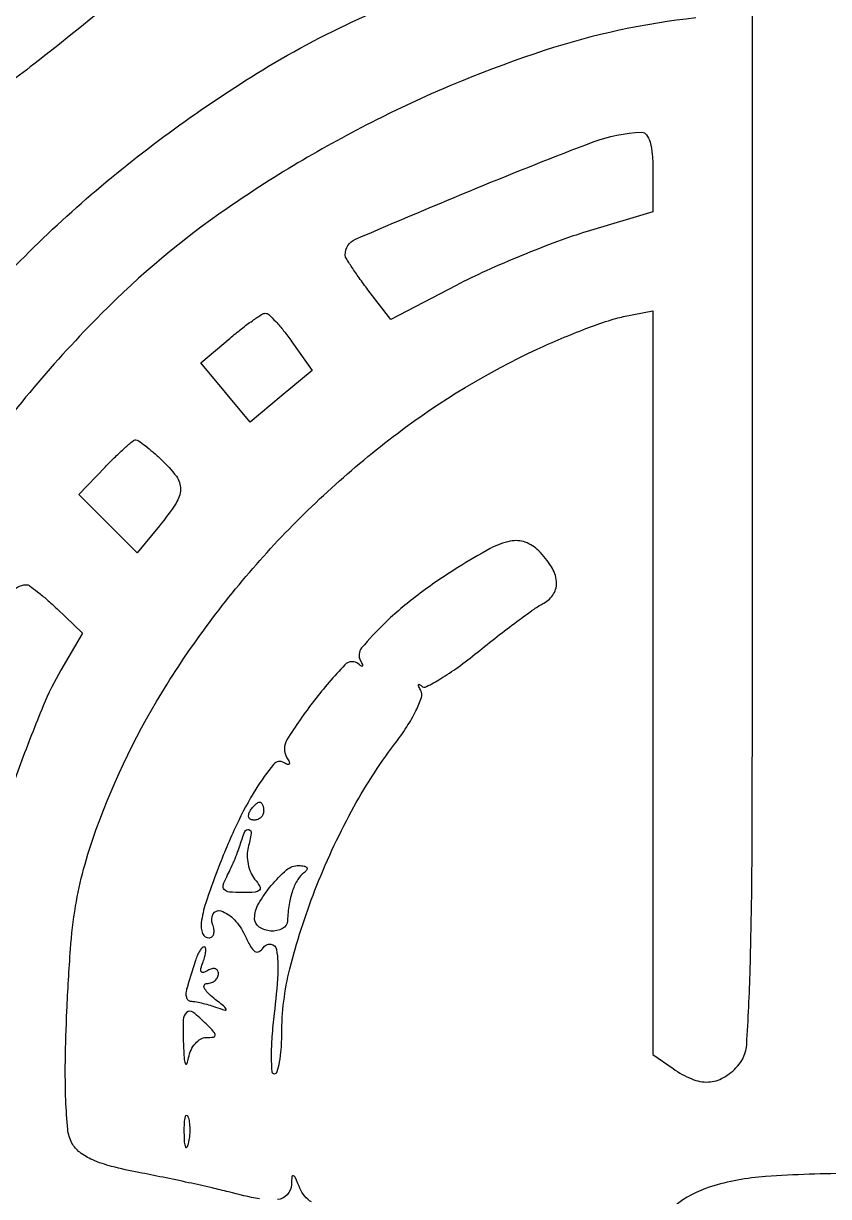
# Model space of a CAD drawing. Extents: x 123 to 893, y 112 to 937.
# Drawn here: x 414.5 to 503.4, y 378.4 to 508 of the extents above; entities that cross this region are included whole.
import ezdxf

# ---------------------------------------------------------------- set-up
doc = ezdxf.new("R2010")
doc.units = 0

msp = doc.modelspace()

# ---------------------------------------------------------------- linework, layer by layer
for points in [[(505, 723), (505.013655, 624.25, 0.000571), (505.06234, 586.230152, 0.000921), (505.200423, 553.846875, 0.000132), (505.38367, 525.076146, 0.063888), (505.630286, 523.25, 0.077982), (506.147819, 522.083228, 0.144438), (506.926697, 521.412716, 0.088454), (508.224277, 521.08494, 0.017747), (510.616631, 521, 0.016086), (512.298042, 521.054108, 0.026141), (513.716903, 521.220312, 0.024109), (514.785852, 521.456084, 0.332777), (515.015378, 521.75, 0.004505), (515.022414, 522.362296, 0.000001), (515.095159, 551.728108, 0.000021), (515.174312, 584.257832, 0.000013), (515.265378, 622.749944), (515.5, 722.999887)], [(425.337626, 511.275691, -0.005812), (415.615699, 503.479707, -0.020669), (409.131972, 498.822065, -0.027668)], [(406.427836, 473.263681, -0.04375), (422.489366, 489.538834, -0.040458), (441.543833, 503.248318, -0.033925), (452.990778, 509.135022, -0.020019)], [(440.531, 378.168737, -0.016065), (437.11602, 378.943984, 0.007706), (435.297854, 379.388815, 0.00282), (432.713694, 379.963684, 0.002795), (429.881502, 380.560434, 0.003344), (427.207193, 381.089711, -0.015718), (424.207107, 381.761008, -0.040605), (422.111747, 382.485123, -0.058433), (420.687749, 383.320676, -0.108431), (419.821139, 384.334205, -0.099), (419.361316, 385.85269, -0.014649), (419.144488, 389.06547, -0.013739), (419.098769, 393.372641, -0.006459), (419.26457, 398.938477, -0.007795), (419.662332, 405.754914, -0.021672), (420.223226, 410.518218, -0.027031), (421.109207, 414.583204, -0.019589), (422.513411, 419, -0.053627), (430.332835, 435.017742, -0.045442), (441.76966, 449.996345, -0.045297), (455.768527, 462.710184, -0.052366), (471.196324, 472.003465, -0.00999), (473.848123, 473.179892, -0.009357), (476.602983, 474.276561, -0.009369), (479.08359, 475.157963, -0.031405), (480.75, 475.601044), (484, 476.25), (484, 435.181704), (484, 394.113408), (486.222506, 392.556704, 0.053853), (488.296068, 391.414714, 0.108923), (490.121279, 391.084813, 0.122005), (491.778304, 391.563065, 0.078017), (493.345012, 392.828741, 0.169472), (494.350844, 395.209011, 0.009019), (494.734801, 403.546405, 0.006341), (494.955476, 417.967646, 0.000655), (495, 451.957907), (495, 509.258333)], [(488.75, 508.588662, 0.052589), (471.996918, 504.985941, 0.03616), (454.007807, 497.6084, 0.03573), (436.97679, 487.562958, 0.046325), (423.081634, 475.932141, 0.039534), (408.783731, 459.034788, 0.04751)], [(506.068499, 380.978038, 0.016663), (496.440328, 380.640236, 0.058058), (490.334634, 379.501544, 0.09574), (486.4024, 377.397758, 0.11853)], [(446.293795, 377.832919, -0.162071), (444.987534, 379.367937, 0.006815), (444.508941, 380.508365, 0.194344), (444.285401, 380.727709, 0.502338), (444.123816, 380.631068, 0.016139), (444.063386, 379.75, -0.180572), (443.602085, 378.638831, -0.17797), (442.522379, 378.093426, -0.076802)]]:
    msp.add_lwpolyline(points, format="xyb")
for points in [[(484, 491.597401), (484, 487.194803), (476.75, 485.008361, 0.01564), (473.451865, 483.900063, 0.008713), (469.50406, 482.355729, 0.008684), (465.560706, 480.652685, 0.013908), (462.263821, 479.048448), (455.027643, 475.274977), (452.513821, 478.570766, -0.00754), (451.550747, 479.873707, -0.01075), (450.738435, 481.0612, -0.006976), (450.098589, 482.071649, -0.138512), (450, 482.420706, -0.29981), (451.143209, 484.155886, -0.003401), (464.586118, 489.821459, -0.007424), (477.393689, 494.895654, -0.083139), (482.75, 495.961769, -0.252715), (483.28765, 495.692378, -0.083266), (483.68119, 494.867376, -0.050362), (483.925657, 493.510868, -0.019419)], [(444.116768, 472.836015), (446.369724, 469.672029), (442.934862, 466.804468), (439.5, 463.936907), (436.780428, 467.218453), (434.060855, 470.5), (437.280428, 473.223099, -0.00924), (438.563372, 474.268159, -0.012777), (439.75456, 475.15419, -0.009367), (440.770683, 475.842292, -0.135085), (441.181906, 475.973099, -0.201264), (441.55758, 475.83264, -0.01592), (442.325308, 475.062677, -0.019632), (443.20407, 474.046171, -0.013704)], [(429.685549, 459.825686, -0.041665), (431.355144, 457.972481, -0.171175), (431.810716, 456.555053, -0.140249), (431.316544, 454.994987, -0.0249), (429.479853, 452.503415), (427.031631, 449.50683), (423.807353, 452.731108), (420.583075, 455.955386), (423.478629, 458.977693, -0.008016), (424.62428, 460.135746, -0.011805), (425.670035, 461.112197, -0.007195), (426.568139, 461.889063, -0.176487), (426.87264, 462, -0.155515), (427.17052, 461.905054, -0.010233), (427.904546, 461.361295, -0.014047), (428.762652, 460.658624, -0.00999)], [(462.445781, 447.901403, 0.021251), (458.017054, 444.857335, 0.030005), (454.370426, 441.756593, 0.028679), (451.823407, 439.015921, 0.311799), (451.699237, 437.591548, -0.018535), (451.904215, 437.198274, -0.210263), (451.90917, 437.026967, -0.476003), (451.80634, 436.99553, -0.035425), (451.541278, 437.202381, 0.406595), (449.951195, 437.140539, 0.025382), (446.586605, 433.216673, 0.025108), (443.572849, 428.884885, 0.28518), (443.568782, 426.888708, -0.026828), (443.823354, 426.422642, -0.248028), (443.814468, 426.200368, -0.374692), (443.646258, 426.143203, -0.041066), (443.252407, 426.344004, 0.377244), (442.081196, 426.145491, 0.031242), (440.139009, 423.419012, 0.030013), (437.996181, 419.463657, 0.018318), (435.928046, 414.570033, 0.010328), (434.604885, 410.859812, 0.049), (434.104558, 408.663585, 0.129205), (434.261027, 407.475254, 0.304656), (434.968615, 407, 0.184534), (435.289193, 407.122486, 0.147206), (435.483616, 407.440625, 0.100118), (435.511135, 407.925634, 0.055937), (435.361626, 408.5, -0.216759), (435.430718, 409.640478, -0.367607), (436.264559, 409.972392, -0.123387), (437.763473, 409.008984, -0.081803), (438.908192, 407.302153, 0.021111), (439.537193, 406.063085, 0.115159), (440.041478, 405.512201, 0.280696), (440.497182, 405.488065, 0.131457), (440.943707, 405.908915, -0.29467), (441.784771, 406.309095, -0.330472), (442.419055, 405.697284, -0.05701), (442.556684, 403.010915, -0.014277), (442.155982, 398.632349, 0.011466), (441.908823, 396.089165, 0.019348), (441.833309, 393.948253, 0.014271), (441.886834, 392.274775, 0.396599), (442.178761, 392, 0.329511), (442.499604, 392.237196, 0.028215), (442.758761, 393.290933, 0.028611), (442.940738, 394.710066, 0.017584), (443, 396.394665, -0.061755), (443.889041, 403.565343, -0.031216), (446.663294, 412.252382, -0.030452), (450.69486, 420.987279, -0.039688), (455.464301, 428.385289, 0.019767), (456.803881, 430.292007, 0.029058), (457.811994, 432.074092, 0.029138), (458.4364, 433.557346, 0.218668), (458.369332, 434.297506, -0.017194), (458.139675, 434.731676, -0.146782), (458.104847, 434.946569, -0.533317), (458.197282, 434.992377, -0.053099), (458.437869, 434.818473, 0.311014), (458.980415, 434.748136, 0.017153), (460.556685, 435.626607, 0.021605), (462.46519, 436.893275, 0.013596), (464.585706, 438.526606, -0.005562), (466.793871, 440.284687, -0.006118), (468.972141, 441.937332, -0.005734), (470.865763, 443.30453, -0.030629), (471.950273, 443.973387, 0.134768), (473.031261, 444.999413, 0.161997), (473.338878, 446.360005, 0.116825), (472.779128, 447.986514, 0.053834), (471.377382, 449.75, 0.11346), (469.889998, 450.694311, 0.136796), (468.244184, 450.806092, 0.073617), (466.02649, 449.993907, 0.015416)], [(418.185918, 443.32188), (420.981273, 440.643759), (418.604393, 436.57188, 0.034094), (416.648412, 432.626057, 0.009607), (414.145336, 426.226414, 0.009978), (411.854998, 419.618872, 0.025839), (410.549119, 414.75, -0.04597), (410.089142, 413.274788, -0.147508), (409.443315, 412.487536, -0.121565), (408.388566, 412.103814, -0.026751), (406.449563, 412, -0.072275), (403.815011, 412.382823, -0.218348), (402.482422, 413.54817, -0.141581), (402.171352, 415.739558, -0.026387), (402.95892, 419.768451, -0.02956), (405.284708, 427.158357, -0.014851), (409.039057, 436.196218, -0.006589), (413.130335, 444.964074, -0.287833), (414.780776, 446, -0.157476), (415.143938, 445.882713, -0.01042), (416.032573, 445.213302, -0.014254), (417.070693, 444.347818, -0.01013)], [(441, 421, -0.105053), (440.918938, 420.618444, -0.099167), (440.688914, 420.29375, -0.09642), (440.345238, 420.076123, -0.093332), (439.940983, 420, -0.108972), (439.586039, 420.078288, -0.182303), (439.3746, 420.29375, -0.161196), (439.343488, 420.6179, -0.082592), (439.5, 421, -0.029505), (439.768994, 421.382774, -0.035638), (440.066025, 421.70625, -0.038439), (440.34829, 421.934461, -0.151918), (440.559017, 422, -0.210953), (440.727648, 421.92554, -0.081139), (440.870461, 421.70625, -0.061769), (440.967655, 421.382849, -0.042167)], [(439.288356, 416.994674, 0.066144), (439.179245, 416.11699, 0.048386), (439.282383, 415.139352, 0.048932), (439.568143, 414.214227, 0.073971), (440.00442, 413.494674, -0.038171), (440.577941, 412.685208, -0.334001), (440.534793, 412.274156, -0.19213), (440.049754, 412.044697, -0.015562), (438.613971, 412, -0.021503), (437.212327, 412.060308, -0.180738), (436.650272, 412.327399, -0.274049), (436.531654, 412.823709, -0.047673), (436.918528, 413.75, 0.014071), (437.316206, 414.547103, 0.008821), (437.738307, 415.5, 0.008852), (438.121042, 416.453686, 0.015951), (438.395617, 417.25, -0.022278), (438.933178, 418.747276, -0.382157), (439.365473, 418.956895, -0.381815), (439.621945, 418.550318, -0.022273)], [(445.5, 414.234687, 0.097858), (444.771389, 413.440038, 0.052654), (444.200894, 412.233763, 0.044365), (443.81192, 410.696851, 0.030126), (443.633459, 408.899657, -0.266773), (443.085486, 408.025907, -0.140549), (441.792043, 407.750247, -0.133406), (440.50312, 408.198274, -0.247638), (440, 409.151815, -0.131411), (440.429954, 410.759481, -0.043157), (441.843051, 412.786014, -0.042116), (443.538459, 414.502041, -0.181098), (444.86501, 414.984687, -0.039272), (445.454546, 414.932751, -0.177292), (445.750025, 414.764625, -0.325681), (445.76761, 414.523677, -0.095368)], [(433.468615, 404.5), (433.255288, 403.817155), (433, 403), (432.744712, 402.182845), (432.531385, 401.5, 0.053061), (432.416881, 400.925647, 0.090915), (432.460931, 400.440625, 0.13283), (432.650644, 400.121258, 0.195086), (432.949597, 400, -0.04455), (433.411072, 399.958801, -0.012804), (434.114007, 399.813606, -0.012775), (434.901849, 399.608364, -0.013268), (435.668213, 399.365467, 0.007448), (436.734507, 399.0138, 0.561491), (436.846878, 399.112272, 0.179569), (436.705328, 399.355323, 0.003125), (435.5, 400.333664, -0.028056), (434.797093, 400.964824, -0.08844), (434.437308, 401.483334, -0.257572), (434.461309, 401.807084, -0.246619), (434.75, 401.968197, 0.082902), (435.227407, 402.060439, 0.090549), (435.632812, 402.301744, 0.097813), (435.904129, 402.652568, 0.116342), (436, 403.059017, 0.135202), (435.905333, 403.402713, 0.190665), (435.65633, 403.594548, 0.141514), (435.277919, 403.59397, 0.067825), (434.830061, 403.394972, -0.059284), (434.347692, 403.170736, -0.357523), (434.108364, 403.263564, -0.196415), (434.063986, 403.613414, -0.026179), (434.298676, 404.335955, 0.024874), (434.507844, 404.97425, 0.045997), (434.60278, 405.511187, 0.068698), (434.58281, 405.879908, 0.359234), (434.43723, 406, 0.208249), (434.21369, 405.902675, 0.044069), (433.94645, 405.559375, 0.039204), (433.684637, 405.074393, 0.028468)], [(432.136182, 395.25, 0.00772), (432.21457, 393.736267, 0.074062), (432.351969, 393.107174, 0.684758), (432.518003, 393.106001, 0.046718), (432.705733, 393.75, -0.061077), (432.983467, 394.610272, -0.069122), (433.452976, 395.339063, -0.079359), (434.034511, 395.83095, -0.136766), (434.64098, 396, 0.027852), (435.459529, 396.045633, 0.381596), (435.642544, 396.25, 0.189007), (435.504336, 396.603858, 0.00986), (434.642857, 397.5, 0.030601), (433.189902, 398.785215, 0.363477), (432.492459, 398.761333, 0.208018), (432.112895, 397.931787, 0.013809)], [(432.194949, 385.5, 0.012823), (432.235556, 384.431793, 0.080377), (432.356533, 383.900903, 0.597527), (432.51666, 383.883358, 0.087174), (432.692991, 384.269032, 0.037336), (432.832894, 385.036634, 0.029507), (432.872264, 385.880008, 0.030339), (432.814405, 386.671085, 0.06278), (432.655937, 387.269032, 0.31318), (432.47713, 387.386009, 0.333666), (432.315079, 387.257153, 0.052471), (432.212705, 386.580113, 0.014395)]]:
    msp.add_lwpolyline(points, format="xyb", close=True)

doc.saveas('drawing.dxf')
